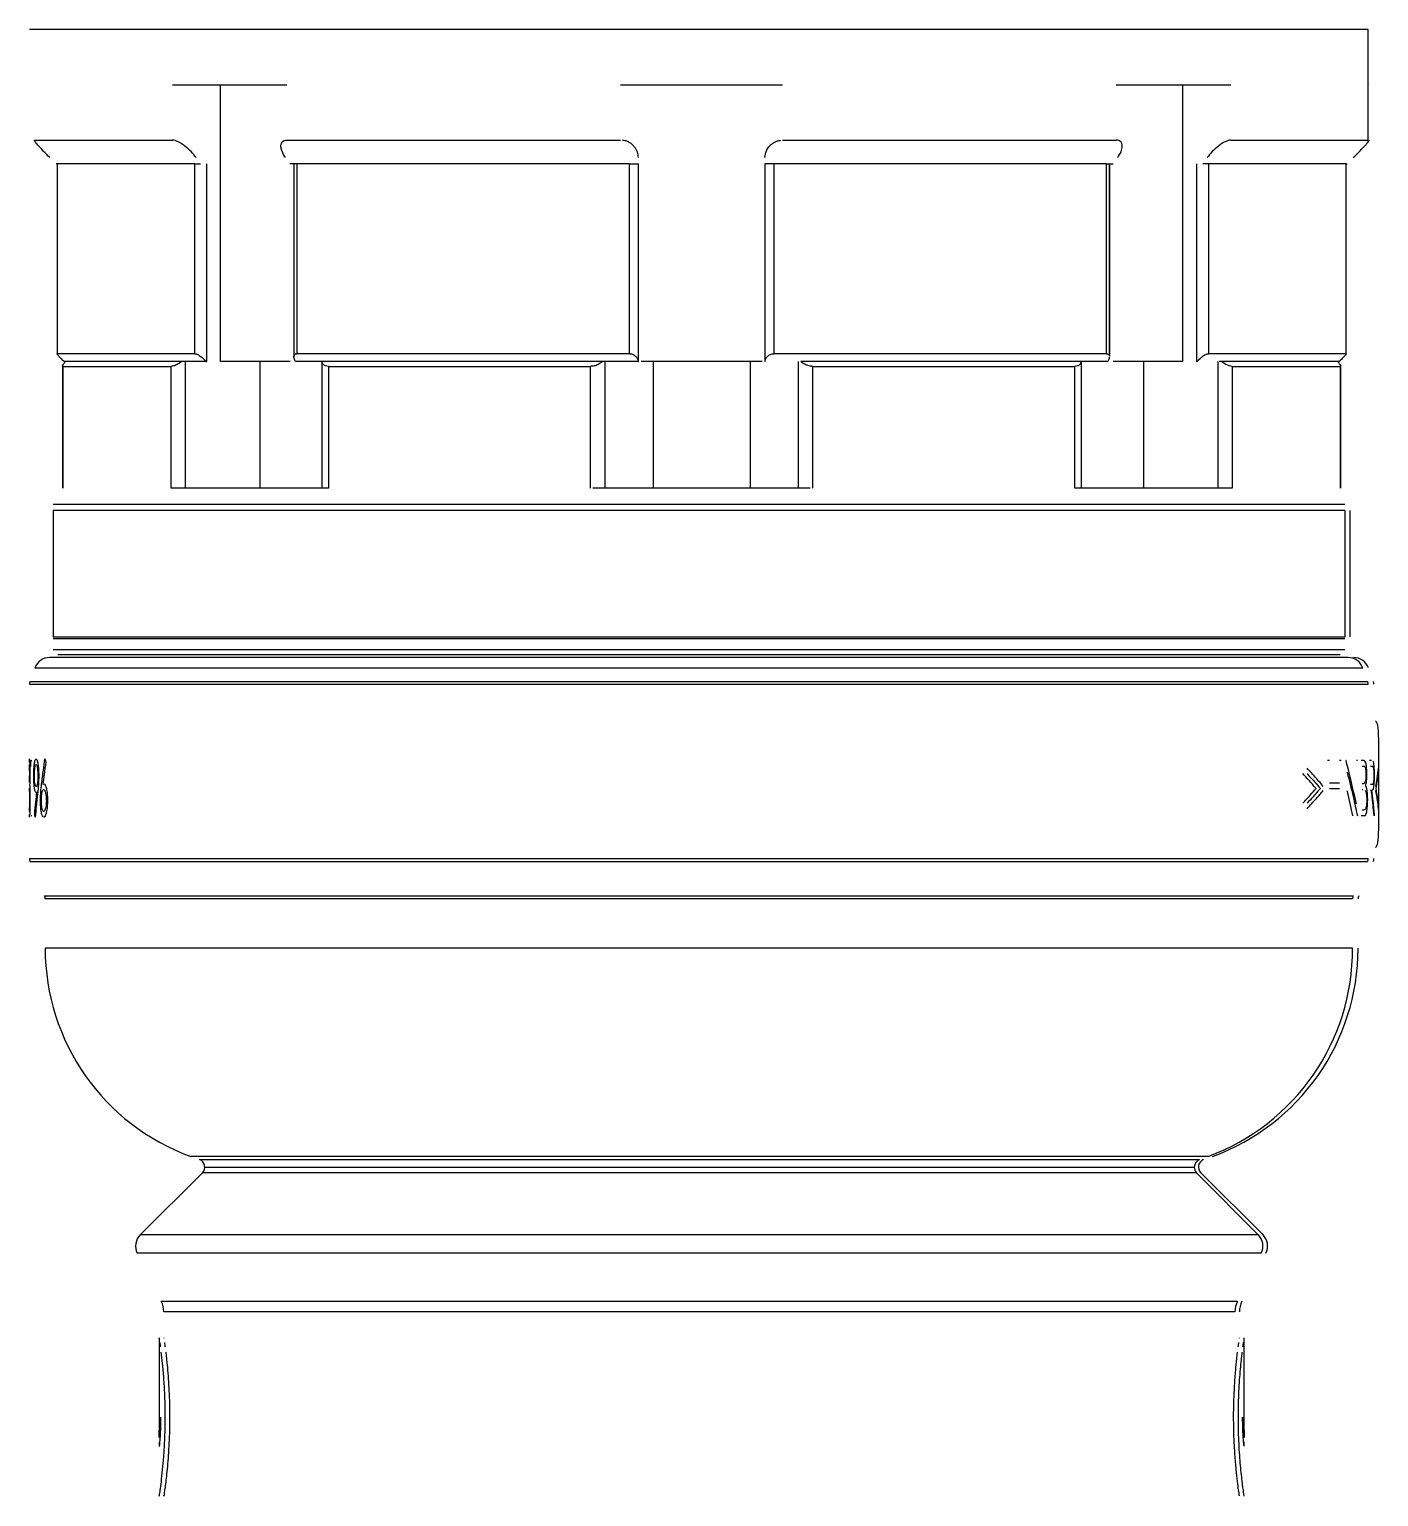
# Model space of a CAD drawing. Header units: millimetres. Extents: x 11 to 67028, y -2 to 23998.
# Drawn here: x 18144.1 to 18229.4, y 9129.3 to 9222.1 of the extents above; entities that cross this region are included whole.
import ezdxf

# ---------------------------------------------------------------- set-up
doc = ezdxf.new("R2010")
doc.units = ezdxf.units.MM

msp = doc.modelspace()

# ---------------------------------------------------------------- linework, layer by layer
at = {"color": 7, "linetype": 'Continuous', "lineweight": 25}
for p, q in [((18228.711, 9222.061), (18144.066, 9222.061)), ((18228.711, 9215.061), (18228.711, 9222.061)), ((18156.16, 9201.061), (18156.16, 9218.561)), ((18181.565, 9218.561), (18191.567, 9218.561)), ((18216.971, 9218.561), (18216.971, 9201.061)), ((18144.375, 9215.061), (18153.112, 9215.061)), ((18160.353, 9215.061), (18181.445, 9215.061)), ((18191.686, 9215.061), (18212.778, 9215.061)), ((18220.02, 9215.061), (18228.711, 9215.061)), ((18145.817, 9213.561), (18145.817, 9201.555)), ((18154.533, 9213.561), (18145.82, 9213.561)), ((18145.82, 9213.561), (18145.82, 9201.561)), ((18154.533, 9201.561), (18154.533, 9213.561)), ((18155.277, 9201.061), (18155.277, 9213.561)), ((18160.787, 9213.561), (18160.787, 9201.374)), ((18160.975, 9213.561), (18160.975, 9201.561)), ((18182.01, 9213.561), (18160.975, 9213.561)), ((18182.01, 9201.561), (18182.01, 9213.561)), ((18182.562, 9213.561), (18182.562, 9201.073)), ((18182.566, 9201.061), (18182.566, 9213.561)), ((18190.566, 9213.561), (18190.566, 9201.061)), ((18212.156, 9213.561), (18191.121, 9213.561)), ((18191.121, 9213.561), (18191.121, 9201.561)), ((18212.156, 9201.561), (18212.156, 9213.561)), ((18212.34, 9213.561), (18212.34, 9201.422)), ((18212.344, 9201.592), (18212.344, 9213.561)), ((18217.855, 9213.561), (18217.855, 9201.061)), ((18227.312, 9213.561), (18218.599, 9213.561)), ((18218.599, 9213.561), (18218.599, 9201.561)), ((18227.312, 9201.561), (18227.312, 9213.561)), ((18227.315, 9201.555), (18227.315, 9213.561)), ((18154.533, 9201.561), (18145.82, 9201.561)), ((18182.01, 9201.561), (18160.975, 9201.561)), ((18212.156, 9201.561), (18191.121, 9201.561)), ((18227.312, 9201.561), (18218.599, 9201.561)), ((18146.16, 9200.776), (18146.16, 9193.061)), ((18146.175, 9200.761), (18153.027, 9200.761)), ((18146.175, 9200.761), (18146.175, 9193.061)), ((18153.692, 9201.061), (18146.353, 9201.061)), ((18153.027, 9193.061), (18153.027, 9200.761)), ((18153.932, 9193.061), (18153.932, 9201.061)), ((18158.64, 9201.061), (18158.64, 9193.061)), ((18162.558, 9201.061), (18162.558, 9193.061)), ((18180.289, 9201.061), (18162.569, 9201.061)), ((18162.983, 9200.761), (18179.526, 9200.761)), ((18162.983, 9200.761), (18162.983, 9193.061)), ((18179.526, 9200.761), (18179.526, 9193.061)), ((18180.464, 9193.061), (18180.464, 9201.061)), ((18189.63, 9201.061), (18183.502, 9201.061)), ((18183.502, 9201.061), (18183.502, 9193.061)), ((18189.63, 9201.061), (18189.63, 9193.061)), ((18192.667, 9201.061), (18192.667, 9193.061)), ((18210.562, 9201.061), (18192.843, 9201.061)), ((18193.605, 9200.761), (18210.149, 9200.761)), ((18193.605, 9193.061), (18193.605, 9200.761)), ((18210.149, 9193.061), (18210.149, 9200.761)), ((18210.574, 9193.061), (18210.574, 9201.061)), ((18214.492, 9201.061), (18214.492, 9193.061)), ((18219.199, 9201.061), (18219.199, 9193.061)), ((18226.779, 9201.061), (18219.439, 9201.061)), ((18220.104, 9200.761), (18226.957, 9200.761)), ((18220.104, 9200.761), (18220.104, 9193.061)), ((18226.957, 9193.061), (18226.957, 9200.761)), ((18226.972, 9193.061), (18226.972, 9200.781)), ((18162.983, 9193.061), (18153.027, 9193.061)), ((18193.436, 9193.061), (18179.696, 9193.061)), ((18220.104, 9193.061), (18210.149, 9193.061)), ((18145.566, 9192.061), (18227.223, 9192.061)), ((18227.223, 9191.661), (18145.566, 9191.661)), ((18145.566, 9191.661), (18145.566, 9183.661)), ((18227.223, 9191.661), (18227.223, 9183.661)), ((18227.566, 9183.661), (18227.566, 9191.661)), ((18145.566, 9183.661), (18227.223, 9183.661)), ((18145.566, 9183.561), (18227.223, 9183.561)), ((18145.566, 9182.861), (18227.223, 9182.861)), ((18145.866, 9182.561), (18226.926, 9182.561)), ((18155.011, 9149.806), (18151.075, 9145.871)), ((18217.857, 9149.806), (18221.759, 9145.871)), ((18222.056, 9145.871), (18218.121, 9149.806)), ((18152.266, 9139.361), (18152.266, 9133.53)), ((18220.866, 9133.53), (18220.866, 9139.361))]:
    msp.add_line(p, q, dxfattribs=at)
at = {"color": 8, "linetype": 'Continuous', "lineweight": 25}
for p, q in [((18144.409, 9181.703), (18228.371, 9181.703)), ((18144.066, 9180.673), (18228.711, 9180.673)), ((18144.096, 9180.844), (18228.681, 9180.844)), ((18144.066, 9169.663), (18228.711, 9169.663)), ((18144.105, 9169.467), (18228.671, 9169.467)), ((18145.026, 9167.299), (18227.758, 9167.299)), ((18227.719, 9167.103), (18145.066, 9167.103)), ((18227.719, 9163.985), (18145.066, 9163.985)), ((18218.584, 9150.83), (18154.277, 9150.83)), ((18154.828, 9150.629), (18218.038, 9150.629)), ((18217.857, 9149.806), (18155.011, 9149.806)), ((18155.157, 9150.159), (18217.712, 9150.159)), ((18221.759, 9145.871), (18151.075, 9145.871)), ((18221.945, 9144.716), (18150.888, 9144.716)), ((18152.407, 9141.678), (18220.439, 9141.678)), ((18220.282, 9141.007), (18152.566, 9141.007))]:
    msp.add_line(p, q, dxfattribs=at)
at = {"color": 7, "linetype": 'Continuous', "lineweight": 25}
for centre, radius, start, end in [((18145.348, 9181.361), 1, 90, 160), ((18227.436, 9181.369), 0.992, 19.68302, 89.87008), ((18227.783, 9181.361), 1, 20, 90), ((18144.566, 9180.673), 0.5, 160, 180), ((18228.207, 9180.673), 0.504, 359.9961, 19.84008), ((18228.566, 9180.673), 0.5, 0, 20), ((18144.566, 9169.663), 0.5, 180, 203), ((18228.207, 9169.663), 0.504, 337.18128, 0.0059), ((18228.566, 9169.663), 0.5, 337, 0), ((18144.566, 9167.103), 0.5, 0, 23), ((18228.223, 9167.103), 0.504, 157.18128, 180.0059), ((18228.566, 9167.103), 0.5, 157, 180), ((18159.066, 9163.985), 14, 180, 250), ((18213.725, 9163.953), 13.994, 290.31779, 0.13345), ((18214.066, 9163.985), 14, 290, 0), ((18154.657, 9150.159), 0.5, 315, 70), ((18218.212, 9150.161), 0.5, 110.31779, 180.13345), ((18218.474, 9150.159), 0.5, 110, 225), ((18218.214, 9150.159), 0.502, 179.95896, 224.702), ((18151.783, 9145.163), 1, 135, 206.56505), ((18221.044, 9145.163), 1.006, 333.61671, 44.66677), ((18221.349, 9145.163), 1, 333.43495, 45), ((18151.066, 9141.007), 1.5, 0, 26.56505), ((18221.792, 9141.007), 1.51, 153.64019, 180.00901), ((18222.066, 9141.007), 1.5, 153.43495, 180)]:
    msp.add_arc(centre, radius, start, end, dxfattribs=at)
for points in [[(18153.112, 9218.561), (18154.209, 9218.561), (18156.404, 9218.561), (18159.037, 9218.561), (18160.353, 9218.561)], [(18212.778, 9218.561), (18214.095, 9218.561), (18216.727, 9218.561), (18218.922, 9218.561), (18220.02, 9218.561)], [(18155.238, 9201.061), (18154.046, 9201.061), (18151.661, 9201.061), (18149.032, 9201.061), (18147.101, 9201.061), (18146.543, 9201.061), (18146.264, 9201.061)], [(18158.989, 9201.061), (18158.727, 9201.061), (18158.203, 9201.061), (18157.449, 9201.061), (18156.747, 9201.061), (18156.356, 9201.061), (18156.16, 9201.061)], [(18182.563, 9201.061), (18180.598, 9201.061), (18176.668, 9201.061), (18171.019, 9201.061), (18165.659, 9201.061), (18162.485, 9201.061), (18160.899, 9201.061)], [(18216.971, 9201.061), (18216.776, 9201.061), (18216.384, 9201.061), (18215.682, 9201.061), (18214.929, 9201.061), (18214.405, 9201.061), (18214.143, 9201.061)]]:
    msp.add_open_spline(points, degree=3, dxfattribs=at)
for points, knots in [([(18181.445, 9218.561), (18181.468, 9218.561), (18181.507, 9218.561), (18181.547, 9218.561), (18181.565, 9218.561)], [0, 0, 0, 0, 0.56, 1, 1, 1, 1]), ([(18191.567, 9218.561), (18191.589, 9218.561), (18191.629, 9218.561), (18191.669, 9218.561), (18191.686, 9218.561)], [0, 0, 0, 0, 0.56, 1, 1, 1, 1]), ([(18228.756, 9218.561), (18228.759, 9218.561), (18228.764, 9218.561), (18228.768, 9218.561), (18228.771, 9218.561)], [0, 0, 0, 0, 0.56, 1, 1, 1, 1]), ([(18145.368, 9213.952), (18145.232, 9214.086), (18145.006, 9214.31), (18144.709, 9214.632), (18144.519, 9214.841), (18144.412, 9214.971), (18144.388, 9215.013), (18144.376, 9215.033)], [0, 0, 0, 0, 0.313294, 0.524257, 0.776597, 0.89131, 1, 1, 1, 1]), ([(18153.899, 9214.685), (18153.827, 9214.738), (18153.689, 9214.841), (18153.475, 9214.961), (18153.273, 9215.045), (18153.165, 9215.056), (18153.112, 9215.061)], [0, 0, 0, 0, 0.267354, 0.516434, 0.763494, 1, 1, 1, 1]), ([(18154.606, 9213.952), (18154.507, 9214.081), (18154.31, 9214.337), (18154.035, 9214.57), (18153.899, 9214.685)], [0, 0, 0, 0, 0.504928, 1, 1, 1, 1]), ([(18159.978, 9214.58), (18159.973, 9214.654), (18159.964, 9214.789), (18160.041, 9214.943), (18160.167, 9215.041), (18160.293, 9215.055), (18160.353, 9215.061)], [0, 0, 0, 0, 0.307576, 0.56195, 0.792407, 1, 1, 1, 1]), ([(18160.263, 9213.952), (18160.176, 9214.087), (18160.039, 9214.302), (18159.995, 9214.505), (18159.978, 9214.58)], [0, 0, 0, 0, 0.629566, 1, 1, 1, 1]), ([(18182.566, 9213.952), (18182.555, 9214.07), (18182.535, 9214.3), (18182.369, 9214.584), (18182.18, 9214.788), (18181.998, 9214.921), (18181.791, 9215.015), (18181.641, 9215.041), (18181.566, 9215.054)], [0, 0, 0, 0, 0.254099, 0.498388, 0.640495, 0.766788, 0.883898, 1, 1, 1, 1]), ([(18190.566, 9213.952), (18190.583, 9214.095), (18190.612, 9214.325), (18190.785, 9214.612), (18190.961, 9214.794), (18191.151, 9214.922), (18191.354, 9215.014), (18191.497, 9215.041), (18191.566, 9215.054)], [0, 0, 0, 0, 0.3116244, 0.5031614, 0.6470724, 0.776383, 0.8931135, 1, 1, 1, 1]), ([(18213.161, 9214.685), (18213.157, 9214.738), (18213.149, 9214.841), (18213.075, 9214.961), (18212.957, 9215.045), (18212.837, 9215.056), (18212.778, 9215.061)], [0, 0, 0, 0, 0.268053, 0.51727, 0.763856, 1, 1, 1, 1]), ([(18212.868, 9213.952), (18212.951, 9214.082), (18213.115, 9214.337), (18213.146, 9214.57), (18213.161, 9214.685)], [0, 0, 0, 0, 0.505704, 1, 1, 1, 1]), ([(18219.232, 9214.685), (18219.097, 9214.57), (18218.822, 9214.338), (18218.625, 9214.082), (18218.525, 9213.952)], [0, 0, 0, 0, 0.492341, 1, 1, 1, 1]), ([(18220.02, 9215.061), (18219.967, 9215.056), (18219.859, 9215.045), (18219.657, 9214.961), (18219.443, 9214.841), (18219.304, 9214.738), (18219.232, 9214.685)], [0, 0, 0, 0, 0.235646, 0.48217, 0.731774, 1, 1, 1, 1]), ([(18227.763, 9213.952), (18227.88, 9214.07), (18228.11, 9214.3), (18228.379, 9214.584), (18228.565, 9214.788), (18228.679, 9214.921), (18228.751, 9215.015), (18228.759, 9215.041), (18228.763, 9215.054)], [0, 0, 0, 0, 0.253569, 0.497887, 0.640292, 0.766727, 0.883875, 1, 1, 1, 1]), ([(18228.763, 9215.054), (18228.763, 9215.056), (18228.762, 9215.06), (18228.758, 9215.061), (18228.756, 9215.061)], [0, 0, 0, 0, 0.560749, 1, 1, 1, 1]), ([(18145.82, 9213.561), (18145.808, 9213.561), (18145.788, 9213.561), (18145.769, 9213.561), (18145.761, 9213.561)], [0, 0, 0, 0, 0.559999, 1, 1, 1, 1]), ([(18154.533, 9213.561), (18154.598, 9213.561), (18154.714, 9213.561), (18154.832, 9213.561), (18154.884, 9213.561)], [0, 0, 0, 0, 0.56, 1, 1, 1, 1]), ([(18160.975, 9213.561), (18160.894, 9213.561), (18160.749, 9213.561), (18160.604, 9213.561), (18160.541, 9213.561)], [0, 0, 0, 0, 0.559999, 1, 1, 1, 1]), ([(18182.01, 9213.561), (18182.114, 9213.561), (18182.299, 9213.561), (18182.484, 9213.561), (18182.566, 9213.561)], [0, 0, 0, 0, 0.56, 1, 1, 1, 1]), ([(18191.121, 9213.561), (18191.018, 9213.561), (18190.833, 9213.561), (18190.647, 9213.561), (18190.566, 9213.561)], [0, 0, 0, 0, 0.5599993, 1, 1, 1, 1]), ([(18212.156, 9213.561), (18212.238, 9213.561), (18212.383, 9213.561), (18212.527, 9213.561), (18212.59, 9213.561)], [0, 0, 0, 0, 0.56, 1, 1, 1, 1]), ([(18218.599, 9213.561), (18218.534, 9213.561), (18218.417, 9213.561), (18218.299, 9213.561), (18218.247, 9213.561)], [0, 0, 0, 0, 0.559999, 1, 1, 1, 1]), ([(18227.312, 9213.561), (18227.323, 9213.561), (18227.344, 9213.561), (18227.362, 9213.561), (18227.37, 9213.561)], [0, 0, 0, 0, 0.56, 1, 1, 1, 1]), ([(18146.264, 9201.061), (18146.198, 9201.127), (18146.086, 9201.239), (18145.963, 9201.375), (18145.885, 9201.461), (18145.838, 9201.518), (18145.814, 9201.554), (18145.818, 9201.559), (18145.82, 9201.561)], [0, 0, 0, 0, 0.295255, 0.499069, 0.643735, 0.773412, 0.890913, 1, 1, 1, 1]), ([(18154.533, 9201.561), (18154.558, 9201.558), (18154.611, 9201.553), (18154.709, 9201.513), (18154.816, 9201.454), (18154.886, 9201.402), (18154.923, 9201.375)], [0, 0, 0, 0, 0.229599, 0.473921, 0.719787, 1, 1, 1, 1]), ([(18160.899, 9201.061), (18160.862, 9201.127), (18160.801, 9201.239), (18160.782, 9201.375), (18160.797, 9201.461), (18160.837, 9201.518), (18160.896, 9201.554), (18160.949, 9201.559), (18160.975, 9201.561)], [0, 0, 0, 0, 0.295255, 0.499069, 0.643735, 0.773412, 0.890913, 1, 1, 1, 1]), ([(18182.01, 9201.561), (18182.048, 9201.558), (18182.126, 9201.553), (18182.237, 9201.513), (18182.339, 9201.454), (18182.391, 9201.402), (18182.419, 9201.375)], [0, 0, 0, 0, 0.229599, 0.473922, 0.719787, 1, 1, 1, 1]), ([(18190.569, 9201.061), (18190.583, 9201.127), (18190.608, 9201.239), (18190.705, 9201.375), (18190.805, 9201.461), (18190.907, 9201.518), (18191.014, 9201.554), (18191.086, 9201.559), (18191.121, 9201.561)], [0, 0, 0, 0, 0.2952555, 0.4990695, 0.6437354, 0.7734118, 0.8909131, 1, 1, 1, 1]), ([(18212.156, 9201.561), (18212.18, 9201.559), (18212.23, 9201.555), (18212.284, 9201.526), (18212.323, 9201.482), (18212.334, 9201.443), (18212.34, 9201.422)], [0, 0, 0, 0, 0.233307, 0.477612, 0.724208, 1, 1, 1, 1]), ([(18217.894, 9201.061), (18217.951, 9201.127), (18218.047, 9201.239), (18218.203, 9201.375), (18218.329, 9201.461), (18218.434, 9201.518), (18218.527, 9201.554), (18218.575, 9201.559), (18218.599, 9201.561)], [0, 0, 0, 0, 0.295255, 0.499069, 0.643735, 0.773412, 0.890913, 1, 1, 1, 1]), ([(18227.312, 9201.561), (18227.314, 9201.558), (18227.317, 9201.553), (18227.289, 9201.513), (18227.24, 9201.454), (18227.193, 9201.402), (18227.169, 9201.375)], [0, 0, 0, 0, 0.229599, 0.473922, 0.719787, 1, 1, 1, 1]), ([(18146.175, 9200.761), (18146.167, 9200.763), (18146.154, 9200.768), (18146.164, 9200.794), (18146.168, 9200.805)], [0, 0, 0, 0, 0.560269, 1, 1, 1, 1]), ([(18146.168, 9200.805), (18146.185, 9200.835), (18146.22, 9200.899), (18146.307, 9201.005), (18146.353, 9201.061)], [0, 0, 0, 0, 0.467036, 1, 1, 1, 1]), ([(18153.692, 9201.061), (18153.597, 9200.997), (18153.425, 9200.883), (18153.189, 9200.779), (18153.078, 9200.767), (18153.027, 9200.761)], [0, 0, 0, 0, 0.4011511, 0.723429, 1, 1, 1, 1]), ([(18154.923, 9201.375), (18154.972, 9201.334), (18155.091, 9201.235), (18155.183, 9201.125), (18155.238, 9201.061)], [0, 0, 0, 0, 0.408942, 1, 1, 1, 1]), ([(18155.238, 9201.061), (18155.245, 9201.061), (18155.259, 9201.061), (18155.271, 9201.061), (18155.277, 9201.061)], [0, 0, 0, 0, 0.5599864, 1, 1, 1, 1]), ([(18160.549, 9201.061), (18160.312, 9201.061), (18159.811, 9201.061), (18159.273, 9201.061), (18158.989, 9201.061)], [0, 0, 0, 0, 0.470589, 1, 1, 1, 1]), ([(18162.983, 9200.761), (18162.913, 9200.768), (18162.776, 9200.782), (18162.63, 9200.89), (18162.591, 9201), (18162.569, 9201.061)], [0, 0, 0, 0, 0.3084215, 0.6154626, 1, 1, 1, 1]), ([(18180.289, 9201.061), (18180.205, 9200.997), (18180.055, 9200.883), (18179.78, 9200.779), (18179.606, 9200.767), (18179.526, 9200.761)], [0, 0, 0, 0, 0.401151, 0.723429, 1, 1, 1, 1]), ([(18182.419, 9201.375), (18182.456, 9201.326), (18182.53, 9201.231), (18182.551, 9201.125), (18182.562, 9201.073)], [0, 0, 0, 0, 0.506024, 1, 1, 1, 1]), ([(18182.562, 9201.073), (18182.562, 9201.071), (18182.562, 9201.067), (18182.563, 9201.063), (18182.563, 9201.061)], [0, 0, 0, 0, 0.532785, 1, 1, 1, 1]), ([(18182.563, 9201.061), (18182.564, 9201.061), (18182.565, 9201.061), (18182.566, 9201.061), (18182.566, 9201.061)], [0, 0, 0, 0, 0.559986, 1, 1, 1, 1]), ([(18186.566, 9201.061), (18186.04, 9201.061), (18184.99, 9201.061), (18183.686, 9201.061), (18182.884, 9201.061), (18182.776, 9201.061), (18182.745, 9201.061)], [0, 0, 0, 0, 0.2930322, 0.5860644, 0.8790965, 1, 1, 1, 1]), ([(18190.388, 9201.061), (18190.356, 9201.061), (18190.248, 9201.061), (18189.445, 9201.061), (18188.142, 9201.061), (18187.091, 9201.061), (18186.566, 9201.061)], [0, 0, 0, 0, 0.1216364, 0.4144243, 0.7072121, 1, 1, 1, 1]), ([(18190.566, 9201.061), (18190.566, 9201.061), (18190.566, 9201.061), (18190.568, 9201.061), (18190.569, 9201.061)], [0, 0, 0, 0, 0.559986, 1, 1, 1, 1]), ([(18193.433, 9200.775), (18193.336, 9200.8), (18193.141, 9200.85), (18192.954, 9200.968), (18192.865, 9201.043), (18192.843, 9201.061)], [0, 0, 0, 0, 0.4317736, 0.8604035, 1, 1, 1, 1]), ([(18212.233, 9201.061), (18210.647, 9201.061), (18207.474, 9201.061), (18202.109, 9201.061), (18197.394, 9201.061), (18194.429, 9201.061), (18193.425, 9201.061)], [0, 0, 0, 0, 0.284733, 0.569465, 0.854198, 1, 1, 1, 1]), ([(18193.605, 9200.761), (18193.573, 9200.762), (18193.516, 9200.763), (18193.459, 9200.772), (18193.433, 9200.775)], [0, 0, 0, 0, 0.557576, 1, 1, 1, 1]), ([(18210.562, 9201.061), (18210.539, 9200.997), (18210.498, 9200.883), (18210.346, 9200.779), (18210.211, 9200.767), (18210.149, 9200.761)], [0, 0, 0, 0, 0.401151, 0.723429, 1, 1, 1, 1]), ([(18212.344, 9201.375), (18212.34, 9201.334), (18212.331, 9201.235), (18212.269, 9201.125), (18212.233, 9201.061)], [0, 0, 0, 0, 0.408942, 1, 1, 1, 1]), ([(18214.143, 9201.061), (18213.595, 9201.061), (18213.034, 9201.061), (18212.593, 9201.061), (18212.583, 9201.061)], [0, 0, 0, 0, 0.978002, 1, 1, 1, 1]), ([(18217.855, 9201.061), (18217.862, 9201.061), (18217.874, 9201.061), (18217.888, 9201.061), (18217.894, 9201.061)], [0, 0, 0, 0, 0.559986, 1, 1, 1, 1]), ([(18219.439, 9201.061), (18219.411, 9201.061), (18219.36, 9201.061), (18219.309, 9201.061), (18219.286, 9201.061)], [0, 0, 0, 0, 0.559971, 1, 1, 1, 1]), ([(18220.104, 9200.761), (18220.047, 9200.768), (18219.932, 9200.782), (18219.695, 9200.89), (18219.53, 9201), (18219.439, 9201.061)], [0, 0, 0, 0, 0.308421, 0.615463, 1, 1, 1, 1]), ([(18226.867, 9201.061), (18226.59, 9201.061), (18226.035, 9201.061), (18224.08, 9201.061), (18222.046, 9201.061), (18220.399, 9201.061), (18219.924, 9201.061)], [0, 0, 0, 0, 0.293589, 0.587179, 0.880768, 1, 1, 1, 1]), ([(18226.779, 9201.061), (18226.83, 9200.997), (18226.922, 9200.883), (18226.982, 9200.779), (18226.965, 9200.767), (18226.957, 9200.761)], [0, 0, 0, 0, 0.401151, 0.723429, 1, 1, 1, 1]), ([(18227.169, 9201.375), (18227.131, 9201.334), (18227.041, 9201.235), (18226.932, 9201.125), (18226.867, 9201.061)], [0, 0, 0, 0, 0.408942, 1, 1, 1, 1]), ([(18186.566, 9182.361), (18184.269, 9182.361), (18179.675, 9182.361), (18172.974, 9182.361), (18166.656, 9182.361), (18160.89, 9182.361), (18155.842, 9182.361), (18151.817, 9182.361), (18148.802, 9182.361), (18146.736, 9182.361), (18145.784, 9182.361), (18145.452, 9182.361), (18145.352, 9182.361), (18145.358, 9182.361), (18145.36, 9182.361)], [0, 0, 0, 0, 0.106426, 0.212852, 0.319277, 0.425704, 0.532128, 0.638555, 0.732234, 0.825916, 0.919597, 0.953069, 0.983179, 1, 1, 1, 1]), ([(18227.439, 9182.361), (18227.254, 9182.361), (18226.885, 9182.361), (18225.945, 9182.361), (18224.73, 9182.361), (18223.223, 9182.361), (18221.441, 9182.361), (18219.615, 9182.361), (18217.852, 9182.361), (18216.228, 9182.361), (18214.503, 9182.361), (18212.683, 9182.361), (18211.195, 9182.361), (18210.22, 9182.361), (18209.556, 9182.361), (18208.553, 9182.361), (18206.842, 9182.361), (18204.395, 9182.361), (18201.161, 9182.361), (18197.077, 9182.361), (18192.123, 9182.361), (18188.502, 9182.361), (18186.566, 9182.361)], [0, 0, 0, 0, 0.0605891, 0.1208503, 0.1811114, 0.2413728, 0.301633, 0.3618906, 0.4024805, 0.443071, 0.4836608, 0.5242493, 0.5648381, 0.5785487, 0.5846392, 0.60552, 0.6392374, 0.6857557, 0.7451327, 0.8172642, 0.9022894, 1, 1, 1, 1]), ([(18229.176, 9178.361), (18229.22, 9178.301), (18229.307, 9178.181), (18229.356, 9177.257), (18229.367, 9175.935), (18229.365, 9174.361), (18229.367, 9172.787), (18229.356, 9171.465), (18229.307, 9170.541), (18229.22, 9170.421), (18229.176, 9170.361)], [0, 0, 0, 0, 0.125405, 0.250573, 0.37542, 0.499996, 0.624577, 0.749424, 0.87457, 1, 1, 1, 1]), ([(18144.066, 9175.72), (18144.066, 9175.785), (18144.066, 9175.92), (18144.069, 9175.94), (18144.071, 9175.951)], [0, 0, 0, 0, 0.485971, 1, 1, 1, 1]), ([(18144.071, 9175.592), (18144.07, 9175.586), (18144.068, 9175.575), (18144.066, 9175.499), (18144.066, 9175.367), (18144.066, 9175.253), (18144.066, 9175.192)], [0, 0, 0, 0, 0.278632, 0.514012, 0.738537, 1, 1, 1, 1]), ([(18144.071, 9175.951), (18144.073, 9175.937), (18144.078, 9175.912), (18144.086, 9175.749), (18144.092, 9175.573), (18144.096, 9175.414), (18144.098, 9175.234), (18144.099, 9175.107), (18144.099, 9175.041)], [0, 0, 0, 0, 0.259664, 0.499212, 0.625468, 0.747176, 0.870142, 1, 1, 1, 1]), ([(18144.088, 9175.043), (18144.088, 9175.083), (18144.087, 9175.164), (18144.086, 9175.276), (18144.084, 9175.376), (18144.08, 9175.481), (18144.075, 9175.572), (18144.072, 9175.585), (18144.071, 9175.592)], [0, 0, 0, 0, 0.123815, 0.243668, 0.366851, 0.500114, 0.733074, 1, 1, 1, 1]), ([(18144.152, 9175.502), (18144.155, 9175.569), (18144.159, 9175.689), (18144.164, 9175.808), (18144.166, 9175.861)], [0, 0, 0, 0, 0.56, 1, 1, 1, 1]), ([(18144.166, 9175.861), (18144.175, 9175.861), (18144.19, 9175.861), (18144.208, 9175.861), (18144.215, 9175.861)], [0, 0, 0, 0, 0.5599997, 1, 1, 1, 1]), ([(18144.349, 9174.879), (18144.351, 9175.028), (18144.354, 9175.246), (18144.371, 9175.498), (18144.393, 9175.704), (18144.432, 9175.902), (18144.472, 9175.934), (18144.492, 9175.951)], [0, 0, 0, 0, 0.258977, 0.379265, 0.500122, 0.741988, 1, 1, 1, 1]), ([(18144.387, 9174.896), (18144.388, 9174.969), (18144.389, 9175.113), (18144.403, 9175.304), (18144.425, 9175.461), (18144.455, 9175.573), (18144.478, 9175.585), (18144.49, 9175.592)], [0, 0, 0, 0, 0.186319, 0.369416, 0.56068, 0.781041, 1, 1, 1, 1]), ([(18144.49, 9175.592), (18144.506, 9175.581), (18144.537, 9175.56), (18144.577, 9175.383), (18144.604, 9175.153), (18144.607, 9174.982), (18144.608, 9174.896)], [0, 0, 0, 0, 0.281293, 0.563425, 0.78028, 1, 1, 1, 1]), ([(18144.492, 9175.951), (18144.513, 9175.936), (18144.554, 9175.906), (18144.61, 9175.664), (18144.651, 9175.305), (18144.657, 9175.022), (18144.659, 9174.875)], [0, 0, 0, 0, 0.250547, 0.500099, 0.741877, 1, 1, 1, 1]), ([(18144.841, 9174.353), (18144.879, 9174.652), (18144.946, 9175.184), (18145.02, 9175.716), (18145.053, 9175.951)], [0, 0, 0, 0, 0.56, 1, 1, 1, 1]), ([(18145.105, 9175.761), (18145.068, 9175.497), (18145.001, 9175.025), (18144.939, 9174.554), (18144.912, 9174.346)], [0, 0, 0, 0, 0.5599998, 1, 1, 1, 1]), ([(18145.053, 9175.951), (18145.062, 9175.915), (18145.08, 9175.852), (18145.097, 9175.789), (18145.105, 9175.761)], [0, 0, 0, 0, 0.56, 1, 1, 1, 1]), ([(18226.249, 9175.861), (18226.226, 9175.861), (18226.187, 9175.861), (18226.147, 9175.861), (18226.129, 9175.861)], [0, 0, 0, 0, 0.56, 1, 1, 1, 1]), ([(18226.995, 9175.861), (18226.976, 9175.861), (18226.941, 9175.861), (18226.906, 9175.861), (18226.89, 9175.861)], [0, 0, 0, 0, 0.56, 1, 1, 1, 1]), ([(18227.303, 9175.861), (18227.299, 9175.861), (18227.292, 9175.861), (18227.286, 9175.861), (18227.283, 9175.861)], [0, 0, 0, 0, 0.56, 1, 1, 1, 1]), ([(18227.957, 9173.106), (18227.843, 9173.62), (18227.64, 9174.539), (18227.406, 9175.457), (18227.303, 9175.861)], [0, 0, 0, 0, 0.559998, 1, 1, 1, 1]), ([(18228.036, 9175.861), (18228.021, 9175.861), (18227.995, 9175.861), (18227.968, 9175.861), (18227.957, 9175.861)], [0, 0, 0, 0, 0.56, 1, 1, 1, 1]), ([(18228.401, 9175.861), (18228.373, 9175.861), (18228.325, 9175.861), (18228.273, 9175.861), (18228.25, 9175.861)], [0, 0, 0, 0, 0.56, 1, 1, 1, 1]), ([(18228.623, 9174.994), (18228.62, 9175.124), (18228.616, 9175.312), (18228.592, 9175.524), (18228.559, 9175.696), (18228.495, 9175.839), (18228.434, 9175.853), (18228.401, 9175.861)], [0, 0, 0, 0, 0.2413223, 0.3499872, 0.4584125, 0.6980036, 1, 1, 1, 1]), ([(18228.905, 9175.861), (18228.885, 9175.861), (18228.85, 9175.861), (18228.813, 9175.861), (18228.796, 9175.861)], [0, 0, 0, 0, 0.56, 1, 1, 1, 1]), ([(18229.099, 9174.925), (18229.098, 9175.032), (18229.096, 9175.239), (18229.079, 9175.512), (18229.052, 9175.718), (18229.027, 9175.781), (18229.014, 9175.813)], [0, 0, 0, 0, 0.26056, 0.502756, 0.742236, 1, 1, 1, 1]), ([(18144.068, 9174.47), (18144.07, 9174.473), (18144.072, 9174.478), (18144.078, 9174.568), (18144.082, 9174.666), (18144.085, 9174.773), (18144.087, 9174.901), (18144.088, 9174.995), (18144.088, 9175.043)], [0, 0, 0, 0, 0.26349, 0.50133, 0.63791, 0.760177, 0.8774, 1, 1, 1, 1]), ([(18144.099, 9175.041), (18144.099, 9174.965), (18144.098, 9174.821), (18144.095, 9174.622), (18144.09, 9174.454), (18144.087, 9174.368), (18144.085, 9174.321)], [0, 0, 0, 0, 0.264986, 0.499725, 0.731202, 1, 1, 1, 1]), ([(18144.19, 9175.502), (18144.183, 9175.502), (18144.169, 9175.502), (18144.158, 9175.502), (18144.152, 9175.502)], [0, 0, 0, 0, 0.56, 1, 1, 1, 1]), ([(18144.487, 9173.842), (18144.466, 9173.856), (18144.437, 9173.877), (18144.405, 9174.003), (18144.385, 9174.126), (18144.37, 9174.279), (18144.354, 9174.524), (18144.351, 9174.735), (18144.349, 9174.879)], [0, 0, 0, 0, 0.262416, 0.383099, 0.502566, 0.62262, 0.742287, 1, 1, 1, 1]), ([(18144.495, 9174.201), (18144.479, 9174.211), (18144.448, 9174.231), (18144.414, 9174.405), (18144.391, 9174.634), (18144.388, 9174.808), (18144.387, 9174.896)], [0, 0, 0, 0, 0.280389, 0.564146, 0.779241, 1, 1, 1, 1]), ([(18144.608, 9174.896), (18144.607, 9174.825), (18144.606, 9174.682), (18144.589, 9174.488), (18144.564, 9174.325), (18144.531, 9174.216), (18144.507, 9174.206), (18144.495, 9174.201)], [0, 0, 0, 0, 0.185595, 0.373615, 0.561486, 0.779897, 1, 1, 1, 1]), ([(18144.659, 9174.875), (18144.655, 9174.693), (18144.647, 9174.317), (18144.612, 9174.007), (18144.594, 9173.847)], [0, 0, 0, 0, 0.485545, 1, 1, 1, 1]), ([(18225.406, 9174.088), (18225.255, 9174.263), (18224.985, 9174.576), (18224.695, 9174.888), (18224.567, 9175.026)], [0, 0, 0, 0, 0.559998, 1, 1, 1, 1]), ([(18225.865, 9174.211), (18225.682, 9174.427), (18225.354, 9174.812), (18224.994, 9175.198), (18224.836, 9175.367)], [0, 0, 0, 0, 0.559997, 1, 1, 1, 1]), ([(18224.836, 9175.026), (18224.999, 9174.851), (18225.29, 9174.538), (18225.561, 9174.226), (18225.68, 9174.088)], [0, 0, 0, 0, 0.559998, 1, 1, 1, 1]), ([(18227.379, 9175.109), (18227.506, 9174.596), (18227.734, 9173.68), (18227.931, 9172.764), (18228.018, 9172.361)], [0, 0, 0, 0, 0.5599985, 1, 1, 1, 1]), ([(18228.321, 9175.502), (18228.338, 9175.502), (18228.37, 9175.502), (18228.4, 9175.502), (18228.413, 9175.502)], [0, 0, 0, 0, 0.56, 1, 1, 1, 1]), ([(18228.563, 9174.987), (18228.562, 9174.931), (18228.56, 9174.824), (18228.547, 9174.677), (18228.526, 9174.558), (18228.494, 9174.452), (18228.44, 9174.391), (18228.394, 9174.384), (18228.367, 9174.38)], [0, 0, 0, 0, 0.130501, 0.250526, 0.370168, 0.499608, 0.701582, 1, 1, 1, 1]), ([(18228.413, 9175.502), (18228.432, 9175.501), (18228.468, 9175.499), (18228.509, 9175.433), (18228.536, 9175.341), (18228.552, 9175.243), (18228.561, 9175.122), (18228.562, 9175.034), (18228.563, 9174.987)], [0, 0, 0, 0, 0.264282, 0.501736, 0.624901, 0.742447, 0.864451, 1, 1, 1, 1]), ([(18228.545, 9174.249), (18228.557, 9174.294), (18228.58, 9174.382), (18228.604, 9174.561), (18228.619, 9174.768), (18228.622, 9174.917), (18228.623, 9174.994)], [0, 0, 0, 0, 0.254227, 0.4952117, 0.7387038, 1, 1, 1, 1]), ([(18228.846, 9175.502), (18228.865, 9175.502), (18228.899, 9175.502), (18228.93, 9175.502), (18228.944, 9175.502)], [0, 0, 0, 0, 0.56, 1, 1, 1, 1]), ([(18229.063, 9174.926), (18229.062, 9174.87), (18229.061, 9174.763), (18229.054, 9174.618), (18229.041, 9174.501), (18229.021, 9174.398), (18228.988, 9174.337), (18228.959, 9174.333), (18228.942, 9174.33)], [0, 0, 0, 0, 0.133172, 0.254081, 0.372586, 0.499108, 0.705941, 1, 1, 1, 1]), ([(18228.942, 9173.976), (18228.965, 9173.984), (18229.006, 9173.997), (18229.05, 9174.125), (18229.075, 9174.302), (18229.089, 9174.48), (18229.097, 9174.692), (18229.099, 9174.845), (18229.099, 9174.925)], [0, 0, 0, 0, 0.287151, 0.503734, 0.624119, 0.741741, 0.864662, 1, 1, 1, 1]), ([(18228.944, 9175.502), (18228.954, 9175.501), (18228.969, 9175.501), (18228.996, 9175.496), (18229.02, 9175.447), (18229.041, 9175.34), (18229.054, 9175.225), (18229.061, 9175.083), (18229.062, 9174.98), (18229.063, 9174.926)], [0, 0, 0, 0, 0.170703, 0.264233, 0.501445, 0.629076, 0.748087, 0.868495, 1, 1, 1, 1]), ([(18229.33, 9175.367), (18229.308, 9175.152), (18229.268, 9174.768), (18229.194, 9174.384), (18229.161, 9174.215)], [0, 0, 0, 0, 0.559997, 1, 1, 1, 1]), ([(18229.204, 9174.088), (18229.233, 9174.263), (18229.286, 9174.574), (18229.317, 9174.885), (18229.33, 9175.022)], [0, 0, 0, 0, 0.559998, 1, 1, 1, 1]), ([(18144.094, 9173.371), (18144.094, 9173.433), (18144.093, 9173.555), (18144.091, 9173.722), (18144.087, 9173.862), (18144.081, 9173.999), (18144.073, 9174.095), (18144.07, 9174.105), (18144.068, 9174.111)], [0, 0, 0, 0, 0.129252, 0.249775, 0.370382, 0.499867, 0.735175, 1, 1, 1, 1]), ([(18144.085, 9174.321), (18144.087, 9174.286), (18144.092, 9174.214), (18144.096, 9174.087), (18144.098, 9174.023)], [0, 0, 0, 0, 0.499684, 1, 1, 1, 1]), ([(18144.098, 9174.023), (18144.1, 9173.928), (18144.105, 9173.739), (18144.106, 9173.514), (18144.107, 9173.401)], [0, 0, 0, 0, 0.496778, 1, 1, 1, 1]), ([(18144.406, 9172.446), (18144.429, 9172.711), (18144.471, 9173.185), (18144.519, 9173.66), (18144.54, 9173.868)], [0, 0, 0, 0, 0.56, 1, 1, 1, 1]), ([(18144.594, 9173.847), (18144.563, 9173.553), (18144.508, 9173.028), (18144.46, 9172.502), (18144.438, 9172.271)], [0, 0, 0, 0, 0.56, 1, 1, 1, 1]), ([(18144.769, 9173.337), (18144.774, 9173.52), (18144.784, 9173.888), (18144.822, 9174.198), (18144.841, 9174.353)], [0, 0, 0, 0, 0.498639, 1, 1, 1, 1]), ([(18144.827, 9173.324), (18144.828, 9173.395), (18144.83, 9173.536), (18144.848, 9173.728), (18144.878, 9173.892), (18144.921, 9174.004), (18144.955, 9174.016), (18144.971, 9174.021)], [0, 0, 0, 0, 0.186659, 0.372102, 0.560359, 0.780669, 1, 1, 1, 1]), ([(18144.971, 9174.021), (18144.994, 9174.011), (18145.04, 9173.99), (18145.096, 9173.813), (18145.135, 9173.583), (18145.139, 9173.411), (18145.141, 9173.324)], [0, 0, 0, 0, 0.28025, 0.562798, 0.779135, 1, 1, 1, 1]), ([(18144.985, 9174.38), (18145.014, 9174.364), (18145.071, 9174.334), (18145.135, 9174.134), (18145.174, 9173.931), (18145.203, 9173.69), (18145.209, 9173.483), (18145.212, 9173.343)], [0, 0, 0, 0, 0.255652, 0.499399, 0.62198, 0.743196, 1, 1, 1, 1]), ([(18224.567, 9173.151), (18224.729, 9173.326), (18225.019, 9173.639), (18225.288, 9173.951), (18225.406, 9174.088)], [0, 0, 0, 0, 0.559998, 1, 1, 1, 1]), ([(18225.68, 9174.088), (18225.528, 9173.913), (18225.257, 9173.601), (18224.964, 9173.289), (18224.836, 9173.151)], [0, 0, 0, 0, 0.559998, 1, 1, 1, 1]), ([(18224.836, 9172.81), (18225.036, 9173.025), (18225.395, 9173.411), (18225.722, 9173.796), (18225.865, 9173.966)], [0, 0, 0, 0, 0.559997, 1, 1, 1, 1]), ([(18226.89, 9174.425), (18226.775, 9174.425), (18226.57, 9174.425), (18226.347, 9174.425), (18226.249, 9174.425)], [0, 0, 0, 0, 0.559998, 1, 1, 1, 1]), ([(18226.89, 9174.066), (18226.775, 9174.066), (18226.57, 9174.066), (18226.347, 9174.066), (18226.249, 9174.066)], [0, 0, 0, 0, 0.5599934, 1, 1, 1, 1]), ([(18227.728, 9172.361), (18227.62, 9172.874), (18227.509, 9173.398), (18227.382, 9173.922), (18227.379, 9173.933)], [0, 0, 0, 0, 0.979136, 1, 1, 1, 1]), ([(18228.367, 9174.38), (18228.358, 9174.38), (18228.343, 9174.38), (18228.328, 9174.38), (18228.321, 9174.38)], [0, 0, 0, 0, 0.56, 1, 1, 1, 1]), ([(18228.321, 9174.021), (18228.329, 9174.021), (18228.345, 9174.021), (18228.36, 9174.021), (18228.366, 9174.021)], [0, 0, 0, 0, 0.56, 1, 1, 1, 1]), ([(18228.503, 9173.98), (18228.52, 9173.953), (18228.551, 9173.903), (18228.587, 9173.762), (18228.61, 9173.572), (18228.613, 9173.429), (18228.615, 9173.354)], [0, 0, 0, 0, 0.2887201, 0.5330956, 0.7594251, 1, 1, 1, 1]), ([(18228.672, 9173.354), (18228.671, 9173.456), (18228.668, 9173.657), (18228.642, 9173.93), (18228.6, 9174.137), (18228.564, 9174.211), (18228.545, 9174.249)], [0, 0, 0, 0, 0.253394, 0.498881, 0.748711, 1, 1, 1, 1]), ([(18228.942, 9174.33), (18228.925, 9174.331), (18228.894, 9174.333), (18228.861, 9174.335), (18228.846, 9174.335)], [0, 0, 0, 0, 0.5599997, 1, 1, 1, 1]), ([(18228.846, 9173.976), (18228.854, 9173.976), (18228.867, 9173.976), (18228.88, 9173.976), (18228.885, 9173.976)], [0, 0, 0, 0, 0.56, 1, 1, 1, 1]), ([(18228.885, 9173.976), (18228.921, 9173.675), (18228.983, 9173.136), (18229.036, 9172.598), (18229.06, 9172.361)], [0, 0, 0, 0, 0.56, 1, 1, 1, 1]), ([(18229.104, 9172.361), (18229.077, 9172.662), (18229.027, 9173.201), (18228.968, 9173.739), (18228.942, 9173.976)], [0, 0, 0, 0, 0.56, 1, 1, 1, 1]), ([(18229.161, 9173.962), (18229.202, 9173.747), (18229.275, 9173.363), (18229.313, 9172.979), (18229.33, 9172.81)], [0, 0, 0, 0, 0.559997, 1, 1, 1, 1]), ([(18229.33, 9173.155), (18229.313, 9173.329), (18229.281, 9173.64), (18229.227, 9173.951), (18229.204, 9174.088)], [0, 0, 0, 0, 0.559998, 1, 1, 1, 1]), ([(18144.066, 9172.819), (18144.066, 9172.762), (18144.067, 9172.647), (18144.069, 9172.636), (18144.071, 9172.63)], [0, 0, 0, 0, 0.493831, 1, 1, 1, 1]), ([(18144.107, 9173.401), (18144.106, 9173.244), (18144.104, 9173.012), (18144.098, 9172.744), (18144.091, 9172.524), (18144.08, 9172.318), (18144.074, 9172.287), (18144.071, 9172.271)], [0, 0, 0, 0, 0.25491, 0.376461, 0.500733, 0.737213, 1, 1, 1, 1]), ([(18144.071, 9172.63), (18144.073, 9172.639), (18144.077, 9172.655), (18144.084, 9172.782), (18144.088, 9172.927), (18144.091, 9173.061), (18144.093, 9173.211), (18144.094, 9173.317), (18144.094, 9173.371)], [0, 0, 0, 0, 0.26707, 0.499213, 0.630528, 0.753492, 0.874436, 1, 1, 1, 1]), ([(18144.974, 9172.271), (18144.945, 9172.286), (18144.902, 9172.308), (18144.854, 9172.443), (18144.824, 9172.573), (18144.8, 9172.735), (18144.776, 9172.983), (18144.772, 9173.195), (18144.769, 9173.337)], [0, 0, 0, 0, 0.253005, 0.376453, 0.49997, 0.622869, 0.745923, 1, 1, 1, 1]), ([(18144.977, 9172.63), (18144.955, 9172.641), (18144.911, 9172.662), (18144.863, 9172.842), (18144.832, 9173.073), (18144.828, 9173.24), (18144.827, 9173.324)], [0, 0, 0, 0, 0.279465, 0.563404, 0.780969, 1, 1, 1, 1]), ([(18145.212, 9173.343), (18145.209, 9173.2), (18145.204, 9172.985), (18145.172, 9172.733), (18145.131, 9172.519), (18145.063, 9172.318), (18145.004, 9172.287), (18144.974, 9172.271)], [0, 0, 0, 0, 0.2504491, 0.3759519, 0.5005339, 0.7461173, 1, 1, 1, 1]), ([(18145.141, 9173.324), (18145.14, 9173.253), (18145.137, 9173.11), (18145.112, 9172.918), (18145.076, 9172.763), (18145.029, 9172.648), (18144.995, 9172.636), (18144.977, 9172.63)], [0, 0, 0, 0, 0.1871198, 0.3732149, 0.5626751, 0.7799668, 1, 1, 1, 1]), ([(18228.615, 9173.354), (18228.613, 9173.297), (18228.611, 9173.187), (18228.598, 9173.036), (18228.577, 9172.912), (18228.545, 9172.798), (18228.491, 9172.731), (18228.445, 9172.724), (18228.417, 9172.72)], [0, 0, 0, 0, 0.128948, 0.248865, 0.369263, 0.499546, 0.701489, 1, 1, 1, 1]), ([(18228.456, 9172.361), (18228.487, 9172.372), (18228.543, 9172.393), (18228.603, 9172.568), (18228.638, 9172.763), (18228.657, 9172.941), (18228.669, 9173.141), (18228.671, 9173.282), (18228.672, 9173.354)], [0, 0, 0, 0, 0.267906, 0.50056, 0.625842, 0.746988, 0.869837, 1, 1, 1, 1]), ([(18144.071, 9172.271), (18144.069, 9172.279), (18144.066, 9172.294), (18144.066, 9172.398), (18144.066, 9172.448)], [0, 0, 0, 0, 0.53038, 1, 1, 1, 1]), ([(18144.215, 9172.361), (18144.211, 9172.361), (18144.202, 9172.361), (18144.194, 9172.361), (18144.19, 9172.361)], [0, 0, 0, 0, 0.56, 1, 1, 1, 1]), ([(18144.438, 9172.271), (18144.432, 9172.304), (18144.421, 9172.362), (18144.411, 9172.42), (18144.406, 9172.446)], [0, 0, 0, 0, 0.56, 1, 1, 1, 1]), ([(18228.456, 9172.361), (18228.419, 9172.361), (18228.353, 9172.361), (18228.282, 9172.361), (18228.25, 9172.361)], [0, 0, 0, 0, 0.559998, 1, 1, 1, 1]), ([(18228.417, 9172.72), (18228.4, 9172.72), (18228.368, 9172.72), (18228.335, 9172.72), (18228.321, 9172.72)], [0, 0, 0, 0, 0.56, 1, 1, 1, 1]), ([(18152.268, 9139.349), (18152.267, 9139.353), (18152.266, 9139.36), (18152.266, 9139.36), (18152.266, 9139.361)], [0, 0, 0, 0, 0.5607473, 1, 1, 1, 1]), ([(18152.306, 9139.081), (18152.313, 9139.035), (18152.324, 9138.952), (18152.338, 9138.847), (18152.344, 9138.8)], [0, 0, 0, 0, 0.559891, 1, 1, 1, 1]), ([(18152.566, 9139.361), (18152.566, 9139.36), (18152.566, 9139.359), (18152.567, 9139.352), (18152.568, 9139.349)], [0, 0, 0, 0, 0.559212, 1, 1, 1, 1]), ([(18152.606, 9139.081), (18152.612, 9139.035), (18152.624, 9138.952), (18152.637, 9138.847), (18152.644, 9138.8)], [0, 0, 0, 0, 0.55978, 1, 1, 1, 1]), ([(18220.488, 9138.8), (18220.496, 9138.859), (18220.51, 9138.963), (18220.521, 9139.045), (18220.526, 9139.081)], [0, 0, 0, 0, 0.5597808, 1, 1, 1, 1]), ([(18220.564, 9139.349), (18220.565, 9139.353), (18220.566, 9139.36), (18220.566, 9139.36), (18220.566, 9139.361)], [0, 0, 0, 0, 0.559804, 1, 1, 1, 1]), ([(18220.787, 9138.8), (18220.795, 9138.859), (18220.809, 9138.963), (18220.82, 9139.045), (18220.825, 9139.081)], [0, 0, 0, 0, 0.559672, 1, 1, 1, 1]), ([(18152.386, 9138.469), (18152.414, 9138.235), (18152.468, 9137.767), (18152.55, 9136.834), (18152.612, 9135.791), (18152.641, 9134.671), (18152.633, 9133.536), (18152.587, 9132.444), (18152.515, 9131.446), (18152.43, 9130.603), (18152.348, 9129.938), (18152.29, 9129.527), (18152.263, 9129.337), (18152.268, 9129.375), (18152.269, 9129.382)], [0, 0, 0, 0, 0.088915, 0.178237, 0.266956, 0.35568, 0.444413, 0.533269, 0.622045, 0.711171, 0.800409, 0.889823, 0.979319, 1, 1, 1, 1]), ([(18152.685, 9138.469), (18152.7, 9138.347), (18152.754, 9137.89), (18152.855, 9136.823), (18152.936, 9135.218), (18152.936, 9133.508), (18152.855, 9131.898), (18152.726, 9130.55), (18152.614, 9129.684), (18152.557, 9129.302), (18152.57, 9129.388), (18152.571, 9129.4)], [0, 0, 0, 0, 0.048538, 0.181228, 0.313843, 0.446651, 0.579552, 0.712459, 0.845513, 0.977503, 1, 1, 1, 1]), ([(18220.282, 9136.739), (18220.306, 9137.052), (18220.359, 9137.719), (18220.416, 9138.209), (18220.446, 9138.469)], [0, 0, 0, 0, 0.4687883, 1, 1, 1, 1]), ([(18220.866, 9129.361), (18220.858, 9129.41), (18220.844, 9129.507), (18220.739, 9130.269), (18220.617, 9131.403), (18220.518, 9132.841), (18220.483, 9134.432), (18220.524, 9136.007), (18220.628, 9137.45), (18220.706, 9138.129), (18220.745, 9138.469)], [0, 0, 0, 0, 0.125597, 0.251013, 0.376105, 0.500874, 0.625446, 0.750038, 0.874904, 1, 1, 1, 1]), ([(18220.281, 9131.987), (18220.269, 9132.171), (18220.225, 9132.859), (18220.185, 9134.189), (18220.214, 9135.652), (18220.264, 9136.45), (18220.282, 9136.738)], [0, 0, 0, 0, 0.124312, 0.465732, 0.806746, 1, 1, 1, 1]), ([(18152.344, 9134.361), (18152.343, 9134.228), (18152.342, 9133.963), (18152.33, 9133.602), (18152.313, 9133.311), (18152.296, 9133.119), (18152.281, 9133.041), (18152.271, 9133.088), (18152.266, 9133.247), (18152.266, 9133.436), (18152.266, 9133.53)], [0, 0, 0, 0, 0.124367, 0.248924, 0.373793, 0.49898, 0.624378, 0.749802, 0.87497, 1, 1, 1, 1]), ([(18152.266, 9132.804), (18152.266, 9132.726), (18152.267, 9132.569), (18152.277, 9132.491), (18152.295, 9132.538), (18152.318, 9132.718), (18152.344, 9133.013), (18152.366, 9133.405), (18152.383, 9133.865), (18152.385, 9134.196), (18152.386, 9134.361)], [0, 0, 0, 0, 0.125235, 0.250635, 0.376055, 0.501347, 0.626395, 0.751153, 0.875588, 1, 1, 1, 1]), ([(18152.268, 9134.361), (18152.268, 9134.276), (18152.268, 9134.105), (18152.27, 9133.889), (18152.274, 9133.745), (18152.28, 9133.694), (18152.289, 9133.745), (18152.298, 9133.889), (18152.305, 9134.105), (18152.306, 9134.276), (18152.306, 9134.361)], [0, 0, 0, 0, 0.124492, 0.249283, 0.374493, 0.5, 0.625507, 0.750717, 0.875508, 1, 1, 1, 1]), ([(18220.745, 9134.361), (18220.746, 9134.196), (18220.749, 9133.865), (18220.765, 9133.405), (18220.788, 9133.013), (18220.813, 9132.718), (18220.837, 9132.538), (18220.854, 9132.491), (18220.864, 9132.569), (18220.865, 9132.726), (18220.866, 9132.804)], [0, 0, 0, 0, 0.124354, 0.248858, 0.373616, 0.498664, 0.623955, 0.749375, 0.874706, 1, 1, 1, 1]), ([(18220.866, 9133.53), (18220.866, 9133.436), (18220.865, 9133.247), (18220.86, 9133.088), (18220.85, 9133.041), (18220.835, 9133.119), (18220.818, 9133.311), (18220.802, 9133.602), (18220.79, 9133.963), (18220.788, 9134.228), (18220.787, 9134.361)], [0, 0, 0, 0, 0.1249575, 0.2502149, 0.375639, 0.5010365, 0.6262237, 0.7510925, 0.8755609, 1, 1, 1, 1]), ([(18220.825, 9134.361), (18220.826, 9134.276), (18220.827, 9134.105), (18220.834, 9133.889), (18220.843, 9133.745), (18220.851, 9133.694), (18220.858, 9133.745), (18220.862, 9133.889), (18220.864, 9134.105), (18220.864, 9134.276), (18220.864, 9134.361)], [0, 0, 0, 0, 0.124492, 0.249283, 0.374493, 0.5, 0.625507, 0.750717, 0.875508, 1, 1, 1, 1]), ([(18220.562, 9129.381), (18220.562, 9129.388), (18220.56, 9129.403), (18220.514, 9129.716), (18220.443, 9130.268), (18220.357, 9131.026), (18220.307, 9131.665), (18220.281, 9131.988)], [0, 0, 0, 0, 0.16007, 0.370525, 0.579891, 0.788237, 1, 1, 1, 1])]:
    msp.add_open_spline(points, degree=3, knots=knots, dxfattribs=at)

doc.saveas('drawing.dxf')
